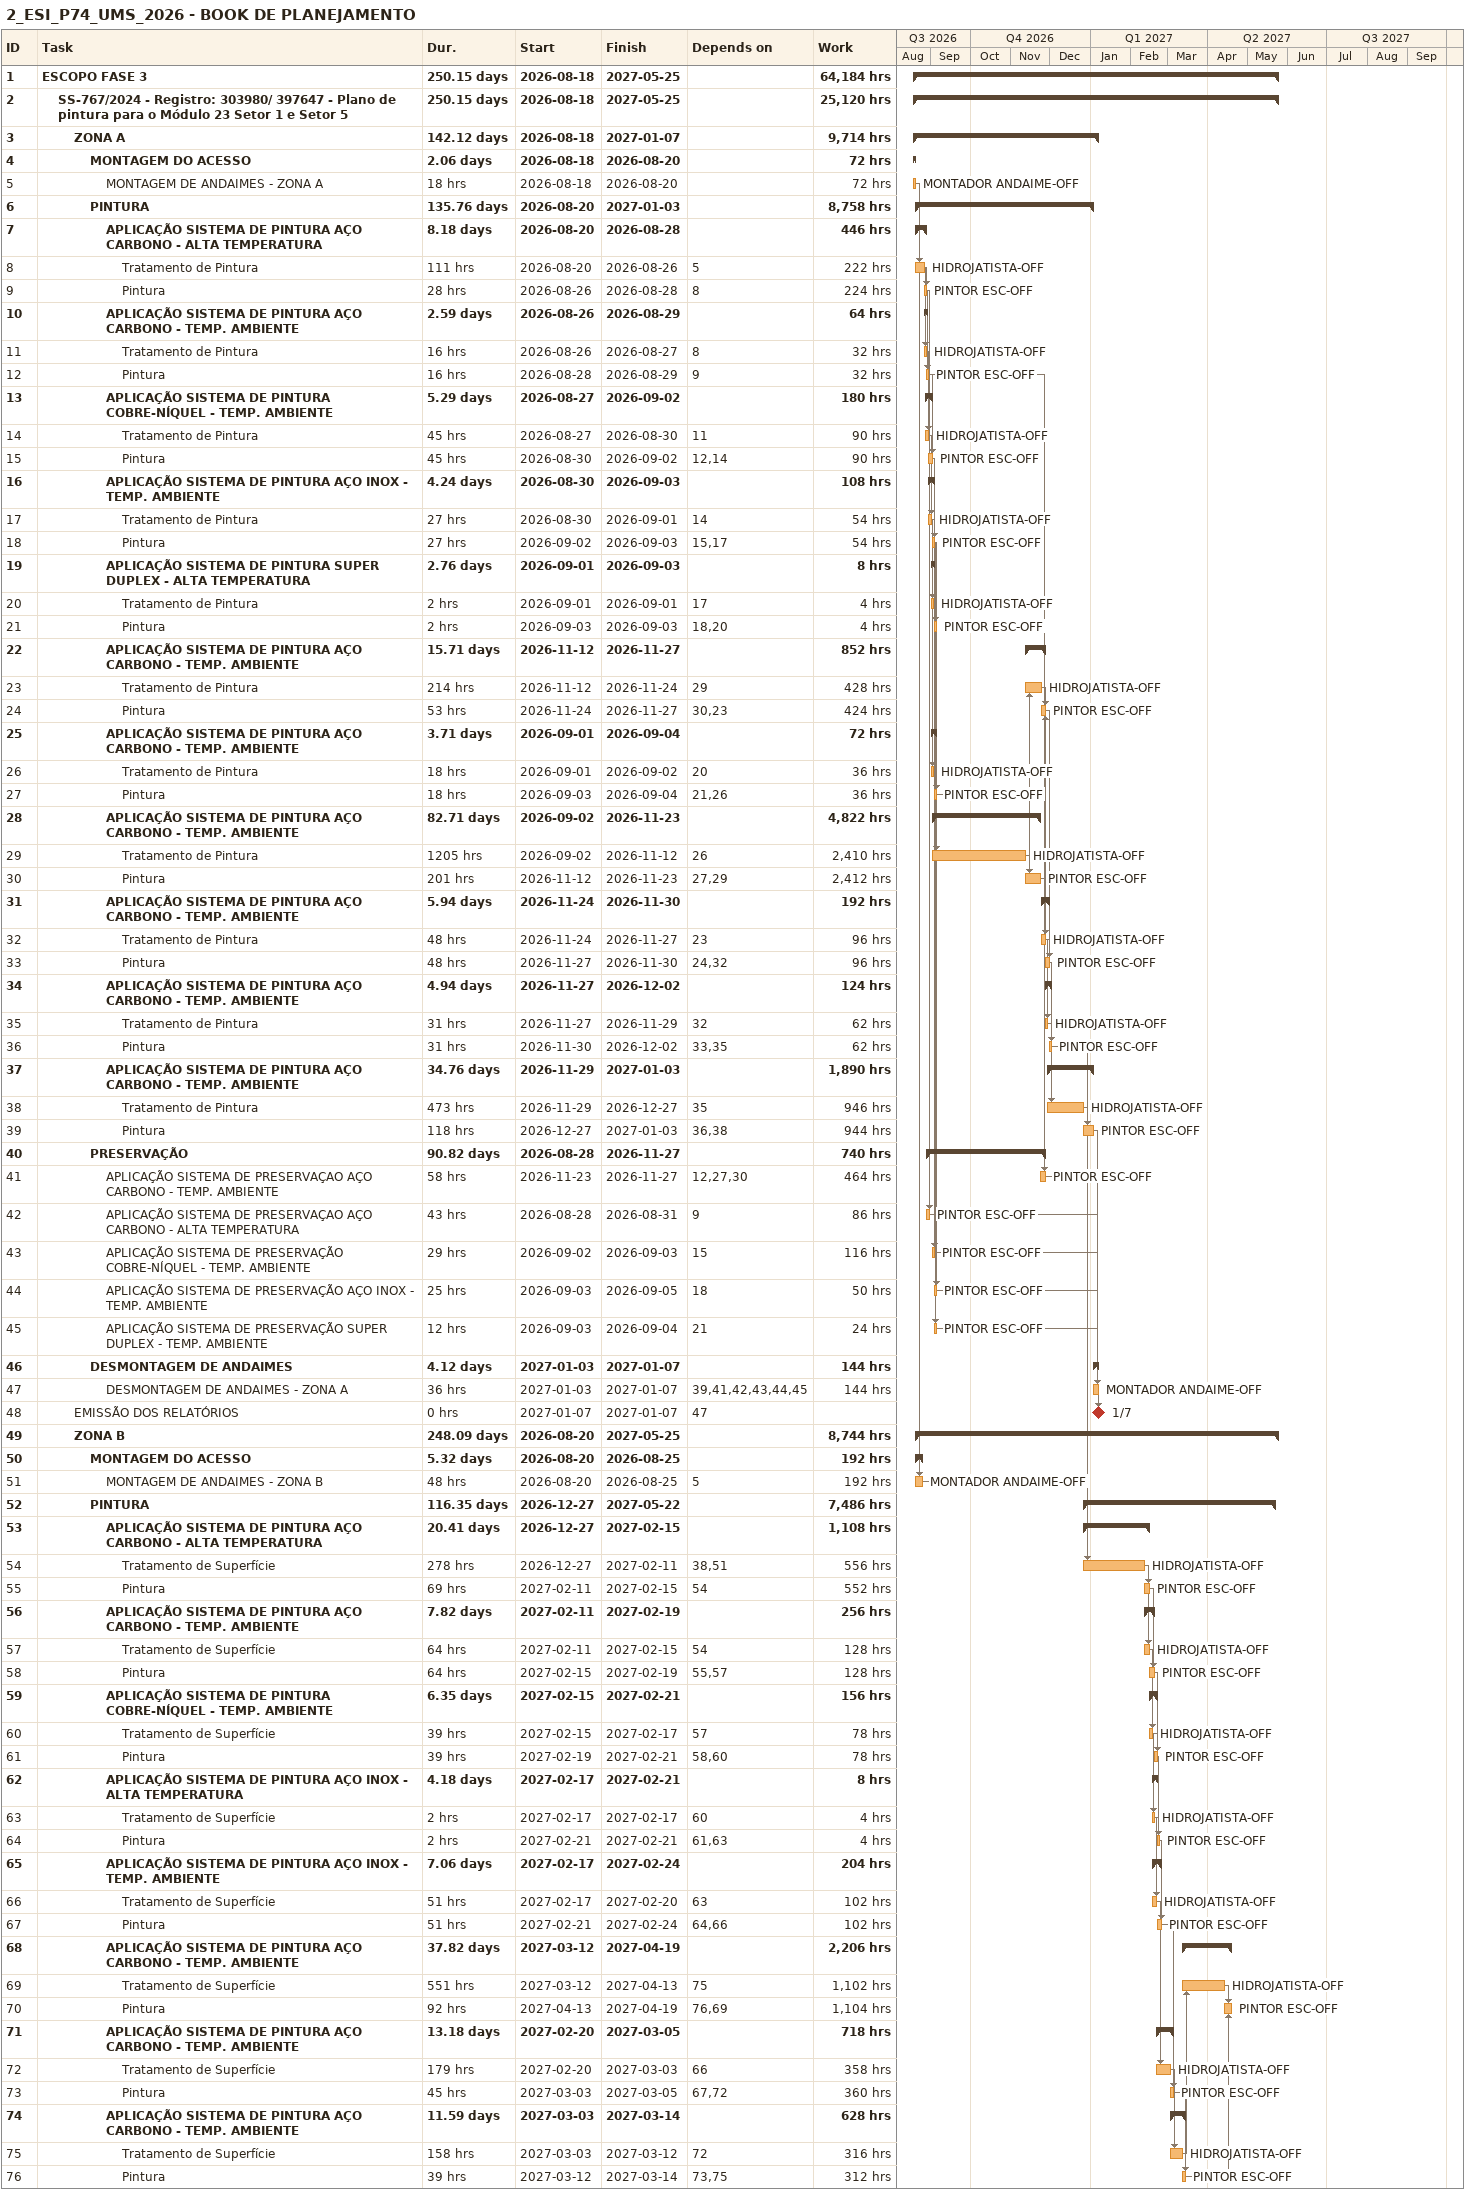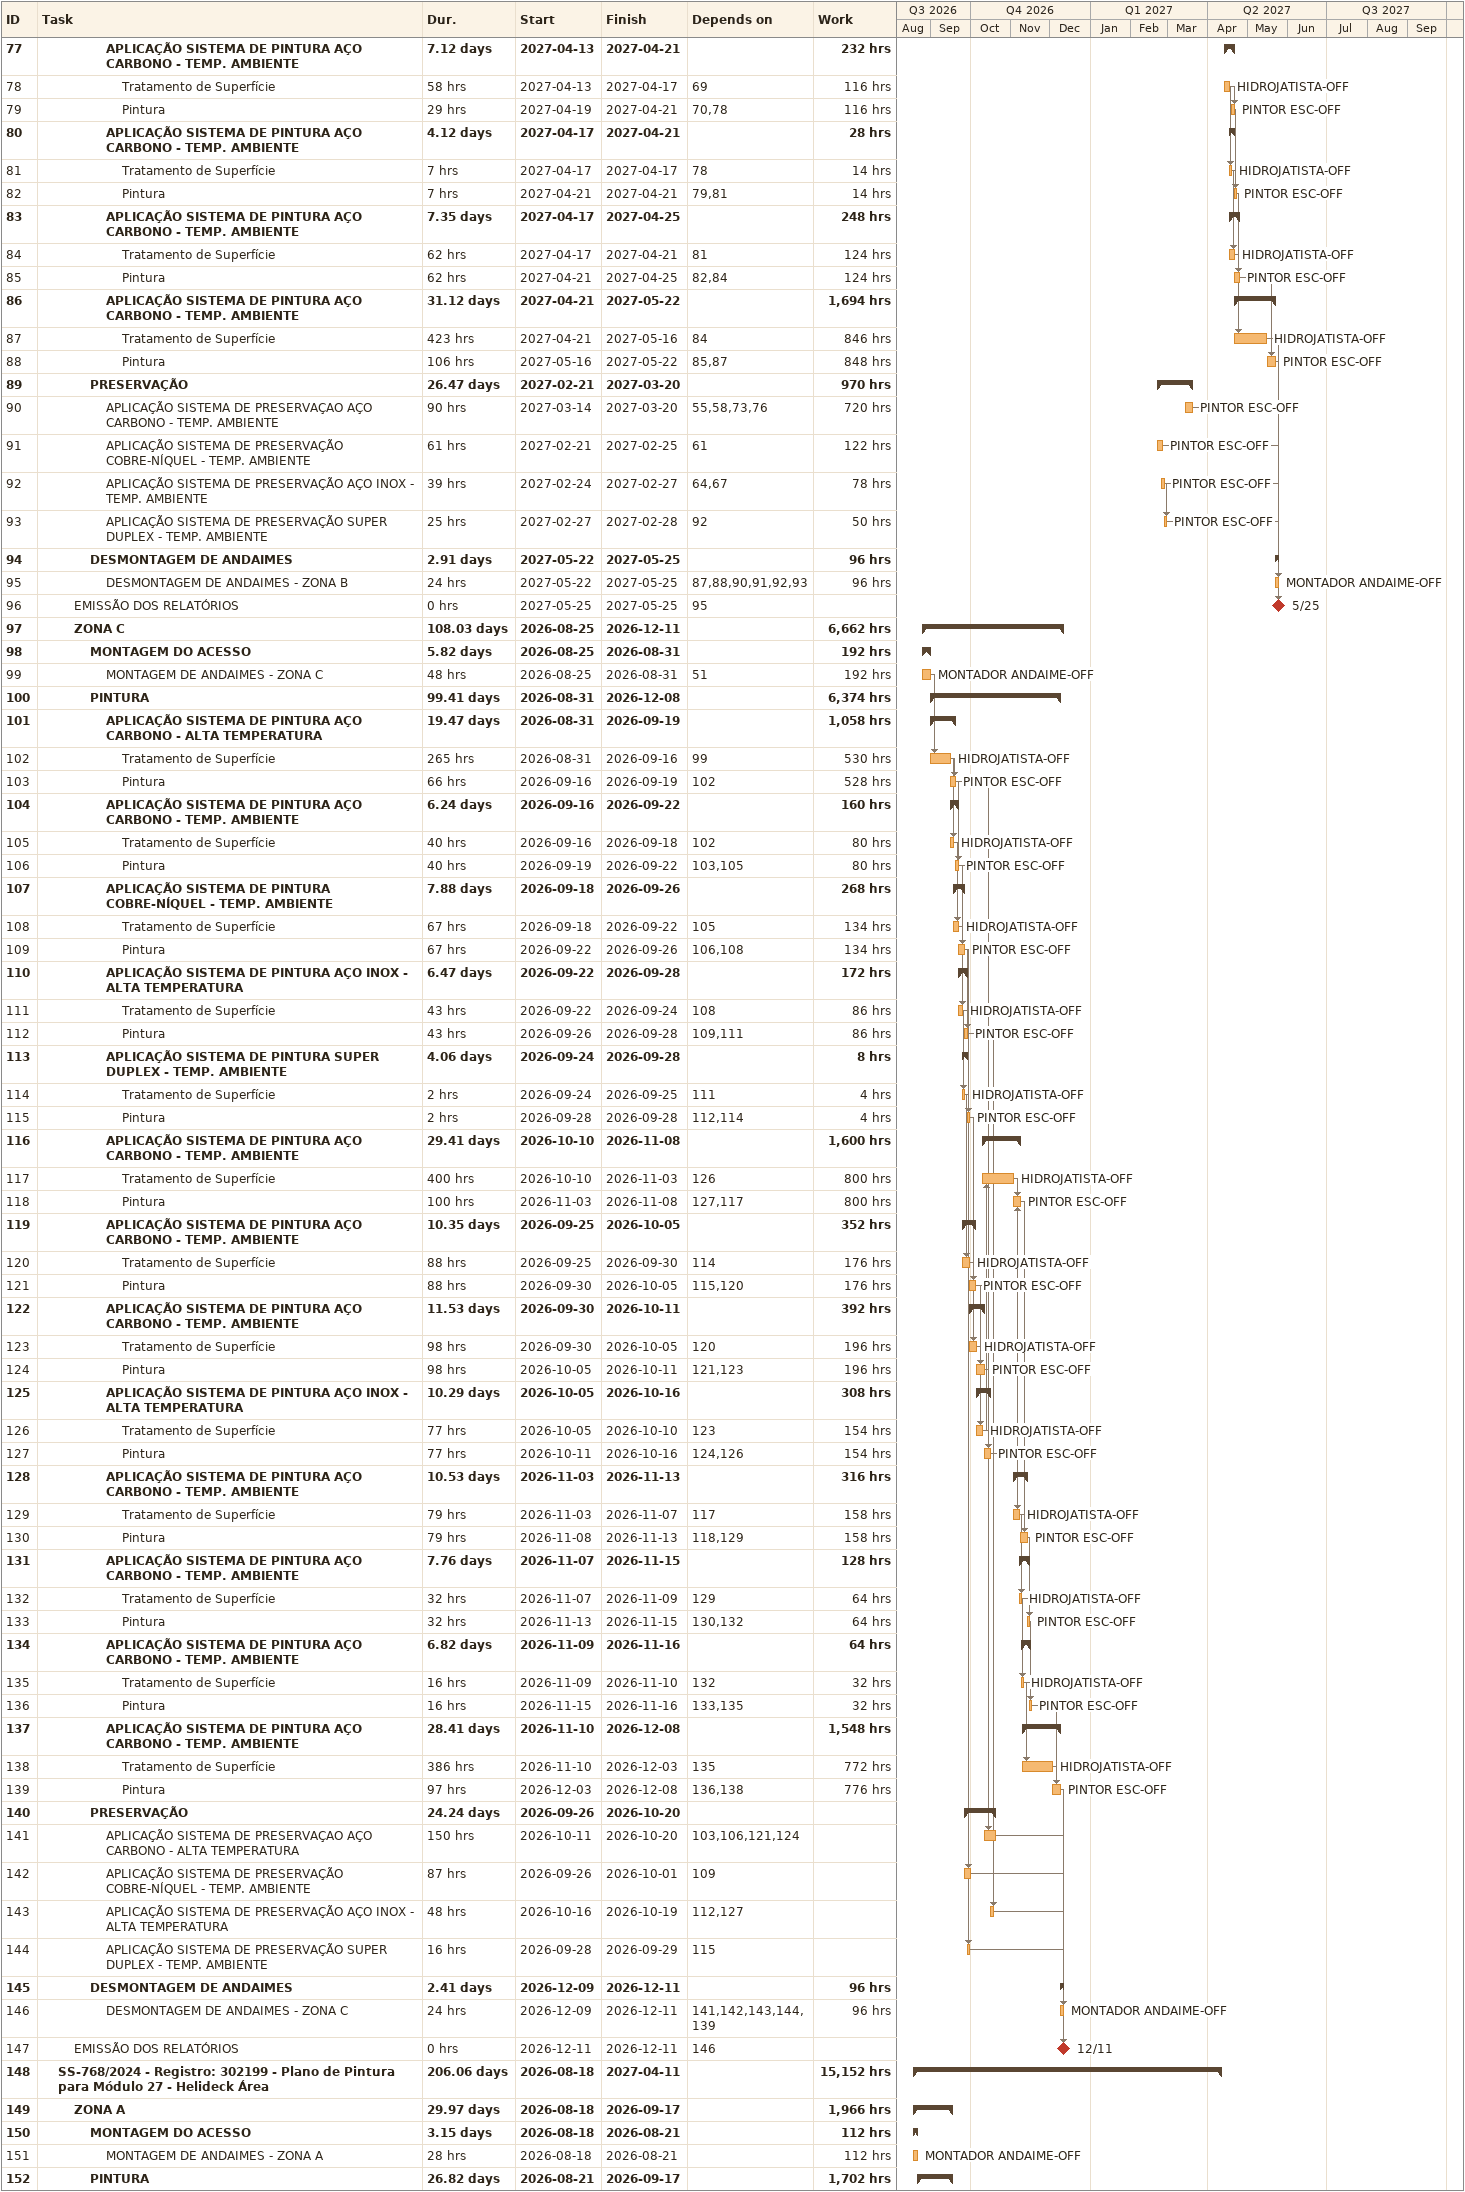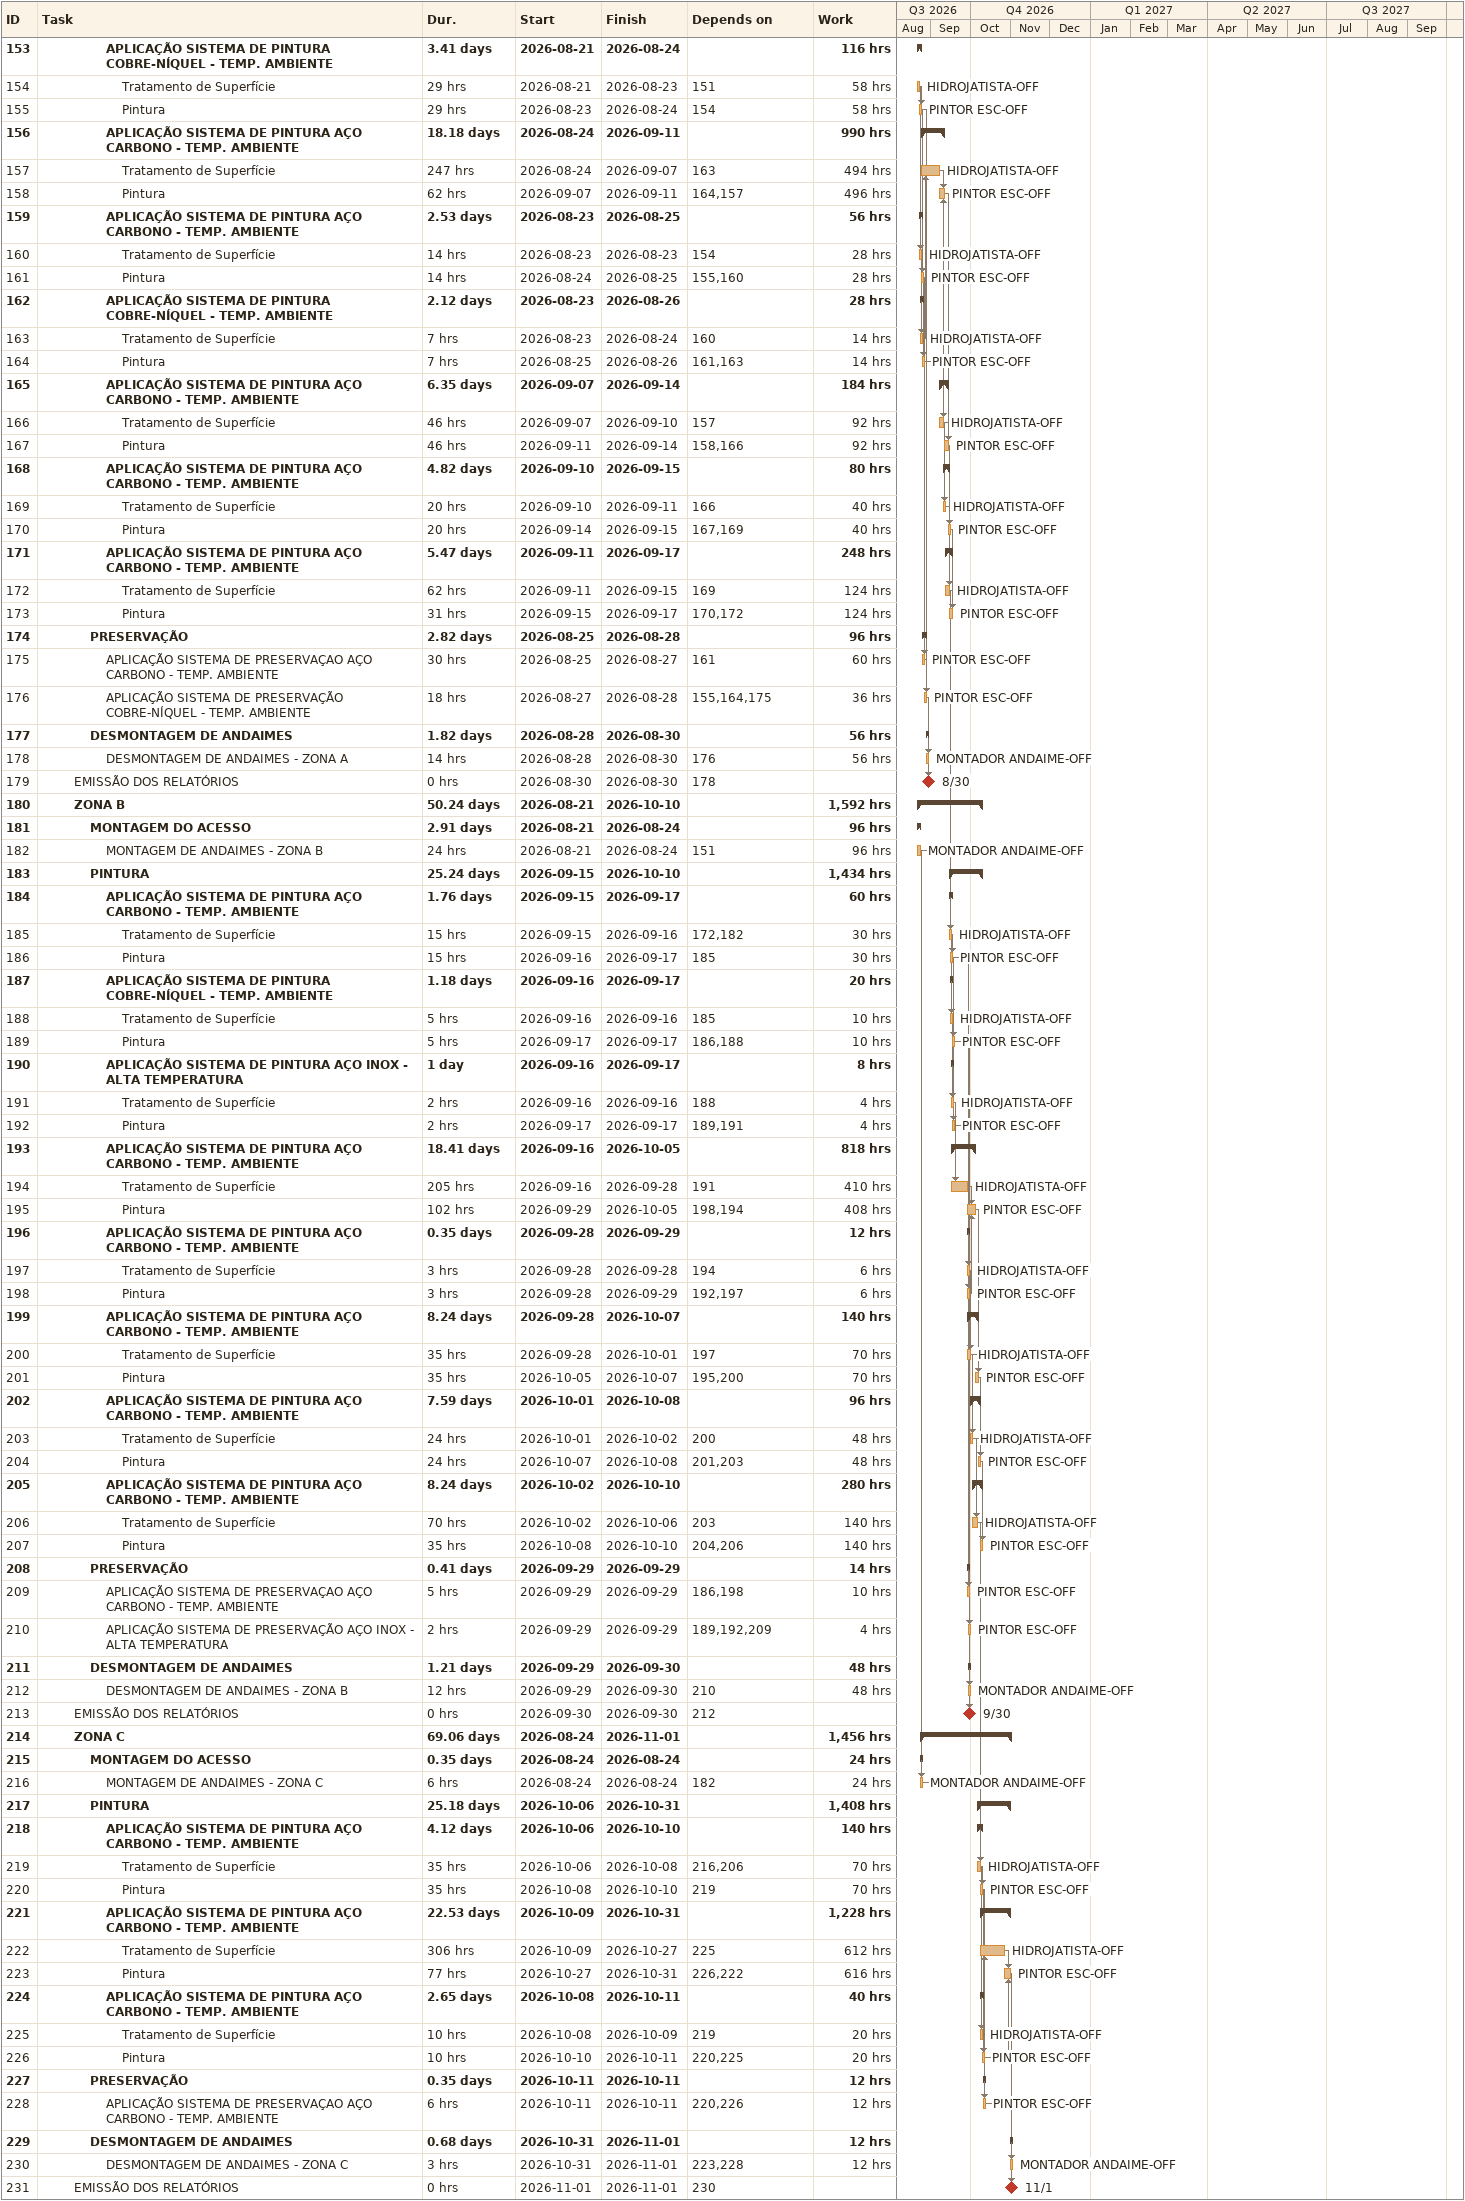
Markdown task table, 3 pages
2_ESI_P74_UMS_2026 - BOOK DE PLANEJAMENTO

| ID | Level | Task | Duration | Start | Finish | Predecessors | Resources | Work (h) |
|---|---|---|---|---|---|---|---|---|
| 1 | 1 | **ESCOPO FASE 3** | 250.15d | 2026-08-18 | 2027-05-25 |  |  | 64184 |
| 2 | 2 | **SS-767/2024 - Registro: 303980/ 397647 - Plano de pintura para o Módulo 23 Setor 1 e Setor 5** | 250.15d | 2026-08-18 | 2027-05-25 |  |  | 25120 |
| 3 | 3 | **ZONA A** | 142.12d | 2026-08-18 | 2027-01-07 |  |  | 9714 |
| 4 | 4 | **MONTAGEM DO ACESSO** | 2.06d | 2026-08-18 | 2026-08-20 |  |  | 72 |
| 5 | 5 | MONTAGEM DE ANDAIMES - ZONA A | 18h | 2026-08-18 | 2026-08-20 |  | MONTADOR ANDAIME-OFF | 72 |
| 6 | 4 | **PINTURA** | 135.76d | 2026-08-20 | 2027-01-03 |  |  | 8758 |
| 7 | 5 | **APLICAÇÃO SISTEMA DE PINTURA AÇO CARBONO - ALTA TEMPERATURA** | 8.18d | 2026-08-20 | 2026-08-28 |  |  | 446 |
| 8 | 6 | Tratamento de Pintura | 111h | 2026-08-20 | 2026-08-26 | 5 | HIDROJATISTA-OFF | 222 |
| 9 | 6 | Pintura | 28h | 2026-08-26 | 2026-08-28 | 8 | PINTOR ESC-OFF | 224 |
| 10 | 5 | **APLICAÇÃO SISTEMA DE PINTURA AÇO CARBONO - TEMP. AMBIENTE** | 2.59d | 2026-08-26 | 2026-08-29 |  |  | 64 |
| 11 | 6 | Tratamento de Pintura | 16h | 2026-08-26 | 2026-08-27 | 8 | HIDROJATISTA-OFF | 32 |
| 12 | 6 | Pintura | 16h | 2026-08-28 | 2026-08-29 | 9 | PINTOR ESC-OFF | 32 |
| 13 | 5 | **APLICAÇÃO SISTEMA DE PINTURA COBRE-NÍQUEL - TEMP. AMBIENTE** | 5.29d | 2026-08-27 | 2026-09-02 |  |  | 180 |
| 14 | 6 | Tratamento de Pintura | 45h | 2026-08-27 | 2026-08-30 | 11 | HIDROJATISTA-OFF | 90 |
| 15 | 6 | Pintura | 45h | 2026-08-30 | 2026-09-02 | 12, 14 | PINTOR ESC-OFF | 90 |
| 16 | 5 | **APLICAÇÃO SISTEMA DE PINTURA AÇO INOX - TEMP. AMBIENTE** | 4.24d | 2026-08-30 | 2026-09-03 |  |  | 108 |
| 17 | 6 | Tratamento de Pintura | 27h | 2026-08-30 | 2026-09-01 | 14 | HIDROJATISTA-OFF | 54 |
| 18 | 6 | Pintura | 27h | 2026-09-02 | 2026-09-03 | 15, 17 | PINTOR ESC-OFF | 54 |
| 19 | 5 | **APLICAÇÃO SISTEMA DE PINTURA SUPER DUPLEX - ALTA TEMPERATURA** | 2.76d | 2026-09-01 | 2026-09-03 |  |  | 8 |
| 20 | 6 | Tratamento de Pintura | 2h | 2026-09-01 | 2026-09-01 | 17 | HIDROJATISTA-OFF | 4 |
| 21 | 6 | Pintura | 2h | 2026-09-03 | 2026-09-03 | 18, 20 | PINTOR ESC-OFF | 4 |
| 22 | 5 | **APLICAÇÃO SISTEMA DE PINTURA AÇO CARBONO - TEMP. AMBIENTE** | 15.71d | 2026-11-12 | 2026-11-27 |  |  | 852 |
| 23 | 6 | Tratamento de Pintura | 214h | 2026-11-12 | 2026-11-24 | 29 | HIDROJATISTA-OFF | 428 |
| 24 | 6 | Pintura | 53h | 2026-11-24 | 2026-11-27 | 30, 23 | PINTOR ESC-OFF | 424 |
| 25 | 5 | **APLICAÇÃO SISTEMA DE PINTURA AÇO CARBONO - TEMP. AMBIENTE** | 3.71d | 2026-09-01 | 2026-09-04 |  |  | 72 |
| 26 | 6 | Tratamento de Pintura | 18h | 2026-09-01 | 2026-09-02 | 20 | HIDROJATISTA-OFF | 36 |
| 27 | 6 | Pintura | 18h | 2026-09-03 | 2026-09-04 | 21, 26 | PINTOR ESC-OFF | 36 |
| 28 | 5 | **APLICAÇÃO SISTEMA DE PINTURA AÇO CARBONO - TEMP. AMBIENTE** | 82.71d | 2026-09-02 | 2026-11-23 |  |  | 4822 |
| 29 | 6 | Tratamento de Pintura | 1205h | 2026-09-02 | 2026-11-12 | 26 | HIDROJATISTA-OFF | 2410 |
| 30 | 6 | Pintura | 201h | 2026-11-12 | 2026-11-23 | 27, 29 | PINTOR ESC-OFF | 2412 |
| 31 | 5 | **APLICAÇÃO SISTEMA DE PINTURA AÇO CARBONO - TEMP. AMBIENTE** | 5.94d | 2026-11-24 | 2026-11-30 |  |  | 192 |
| 32 | 6 | Tratamento de Pintura | 48h | 2026-11-24 | 2026-11-27 | 23 | HIDROJATISTA-OFF | 96 |
| 33 | 6 | Pintura | 48h | 2026-11-27 | 2026-11-30 | 24, 32 | PINTOR ESC-OFF | 96 |
| 34 | 5 | **APLICAÇÃO SISTEMA DE PINTURA AÇO CARBONO - TEMP. AMBIENTE** | 4.94d | 2026-11-27 | 2026-12-02 |  |  | 124 |
| 35 | 6 | Tratamento de Pintura | 31h | 2026-11-27 | 2026-11-29 | 32 | HIDROJATISTA-OFF | 62 |
| 36 | 6 | Pintura | 31h | 2026-11-30 | 2026-12-02 | 33, 35 | PINTOR ESC-OFF | 62 |
| 37 | 5 | **APLICAÇÃO SISTEMA DE PINTURA AÇO CARBONO - TEMP. AMBIENTE** | 34.76d | 2026-11-29 | 2027-01-03 |  |  | 1890 |
| 38 | 6 | Tratamento de Pintura | 473h | 2026-11-29 | 2026-12-27 | 35 | HIDROJATISTA-OFF | 946 |
| 39 | 6 | Pintura | 118h | 2026-12-27 | 2027-01-03 | 36, 38 | PINTOR ESC-OFF | 944 |
| 40 | 4 | **PRESERVAÇÃO** | 90.82d | 2026-08-28 | 2026-11-27 |  |  | 740 |
| 41 | 5 | APLICAÇÃO SISTEMA DE PRESERVAÇAO AÇO CARBONO - TEMP. AMBIENTE | 58h | 2026-11-23 | 2026-11-27 | 12, 27, 30 | PINTOR ESC-OFF | 464 |
| 42 | 5 | APLICAÇÃO SISTEMA DE PRESERVAÇAO AÇO CARBONO - ALTA TEMPERATURA | 43h | 2026-08-28 | 2026-08-31 | 9 | PINTOR ESC-OFF | 86 |
| 43 | 5 | APLICAÇÃO SISTEMA DE PRESERVAÇÃO COBRE-NÍQUEL - TEMP. AMBIENTE | 29h | 2026-09-02 | 2026-09-03 | 15 | PINTOR ESC-OFF | 116 |
| 44 | 5 | APLICAÇÃO SISTEMA DE PRESERVAÇÃO AÇO INOX - TEMP. AMBIENTE | 25h | 2026-09-03 | 2026-09-05 | 18 | PINTOR ESC-OFF | 50 |
| 45 | 5 | APLICAÇÃO SISTEMA DE PRESERVAÇÃO SUPER DUPLEX - TEMP. AMBIENTE | 12h | 2026-09-03 | 2026-09-04 | 21 | PINTOR ESC-OFF | 24 |
| 46 | 4 | **DESMONTAGEM DE ANDAIMES** | 4.12d | 2027-01-03 | 2027-01-07 |  |  | 144 |
| 47 | 5 | DESMONTAGEM DE ANDAIMES - ZONA A | 36h | 2027-01-03 | 2027-01-07 | 39, 41, 42, 43, 44, 45 | MONTADOR ANDAIME-OFF | 144 |
| 48 | 3 | EMISSÃO DOS RELATÓRIOS | 0h | 2027-01-07 | 2027-01-07 | 47 |  |  |
| 49 | 3 | **ZONA B** | 248.09d | 2026-08-20 | 2027-05-25 |  |  | 8744 |
| 50 | 4 | **MONTAGEM DO ACESSO** | 5.32d | 2026-08-20 | 2026-08-25 |  |  | 192 |
| 51 | 5 | MONTAGEM DE ANDAIMES - ZONA B | 48h | 2026-08-20 | 2026-08-25 | 5 | MONTADOR ANDAIME-OFF | 192 |
| 52 | 4 | **PINTURA** | 116.35d | 2026-12-27 | 2027-05-22 |  |  | 7486 |
| 53 | 5 | **APLICAÇÃO SISTEMA DE PINTURA AÇO CARBONO - ALTA TEMPERATURA** | 20.41d | 2026-12-27 | 2027-02-15 |  |  | 1108 |
| 54 | 6 | Tratamento de Superfície | 278h | 2026-12-27 | 2027-02-11 | 38, 51 | HIDROJATISTA-OFF | 556 |
| 55 | 6 | Pintura | 69h | 2027-02-11 | 2027-02-15 | 54 | PINTOR ESC-OFF | 552 |
| 56 | 5 | **APLICAÇÃO SISTEMA DE PINTURA AÇO CARBONO - TEMP. AMBIENTE** | 7.82d | 2027-02-11 | 2027-02-19 |  |  | 256 |
| 57 | 6 | Tratamento de Superfície | 64h | 2027-02-11 | 2027-02-15 | 54 | HIDROJATISTA-OFF | 128 |
| 58 | 6 | Pintura | 64h | 2027-02-15 | 2027-02-19 | 55, 57 | PINTOR ESC-OFF | 128 |
| 59 | 5 | **APLICAÇÃO SISTEMA DE PINTURA COBRE-NÍQUEL - TEMP. AMBIENTE** | 6.35d | 2027-02-15 | 2027-02-21 |  |  | 156 |
| 60 | 6 | Tratamento de Superfície | 39h | 2027-02-15 | 2027-02-17 | 57 | HIDROJATISTA-OFF | 78 |
| 61 | 6 | Pintura | 39h | 2027-02-19 | 2027-02-21 | 58, 60 | PINTOR ESC-OFF | 78 |
| 62 | 5 | **APLICAÇÃO SISTEMA DE PINTURA AÇO INOX - ALTA TEMPERATURA** | 4.18d | 2027-02-17 | 2027-02-21 |  |  | 8 |
| 63 | 6 | Tratamento de Superfície | 2h | 2027-02-17 | 2027-02-17 | 60 | HIDROJATISTA-OFF | 4 |
| 64 | 6 | Pintura | 2h | 2027-02-21 | 2027-02-21 | 61, 63 | PINTOR ESC-OFF | 4 |
| 65 | 5 | **APLICAÇÃO SISTEMA DE PINTURA AÇO INOX - TEMP. AMBIENTE** | 7.06d | 2027-02-17 | 2027-02-24 |  |  | 204 |
| 66 | 6 | Tratamento de Superfície | 51h | 2027-02-17 | 2027-02-20 | 63 | HIDROJATISTA-OFF | 102 |
| 67 | 6 | Pintura | 51h | 2027-02-21 | 2027-02-24 | 64, 66 | PINTOR ESC-OFF | 102 |
| 68 | 5 | **APLICAÇÃO SISTEMA DE PINTURA AÇO CARBONO - TEMP. AMBIENTE** | 37.82d | 2027-03-12 | 2027-04-19 |  |  | 2206 |
| 69 | 6 | Tratamento de Superfície | 551h | 2027-03-12 | 2027-04-13 | 75 | HIDROJATISTA-OFF | 1102 |
| 70 | 6 | Pintura | 92h | 2027-04-13 | 2027-04-19 | 76, 69 | PINTOR ESC-OFF | 1104 |
| 71 | 5 | **APLICAÇÃO SISTEMA DE PINTURA AÇO CARBONO - TEMP. AMBIENTE** | 13.18d | 2027-02-20 | 2027-03-05 |  |  | 718 |
| 72 | 6 | Tratamento de Superfície | 179h | 2027-02-20 | 2027-03-03 | 66 | HIDROJATISTA-OFF | 358 |
| 73 | 6 | Pintura | 45h | 2027-03-03 | 2027-03-05 | 67, 72 | PINTOR ESC-OFF | 360 |
| 74 | 5 | **APLICAÇÃO SISTEMA DE PINTURA AÇO CARBONO - TEMP. AMBIENTE** | 11.59d | 2027-03-03 | 2027-03-14 |  |  | 628 |
| 75 | 6 | Tratamento de Superfície | 158h | 2027-03-03 | 2027-03-12 | 72 | HIDROJATISTA-OFF | 316 |
| 76 | 6 | Pintura | 39h | 2027-03-12 | 2027-03-14 | 73, 75 | PINTOR ESC-OFF | 312 |
| 77 | 5 | **APLICAÇÃO SISTEMA DE PINTURA AÇO CARBONO - TEMP. AMBIENTE** | 7.12d | 2027-04-13 | 2027-04-21 |  |  | 232 |
| 78 | 6 | Tratamento de Superfície | 58h | 2027-04-13 | 2027-04-17 | 69 | HIDROJATISTA-OFF | 116 |
| 79 | 6 | Pintura | 29h | 2027-04-19 | 2027-04-21 | 70, 78 | PINTOR ESC-OFF | 116 |
| 80 | 5 | **APLICAÇÃO SISTEMA DE PINTURA AÇO CARBONO - TEMP. AMBIENTE** | 4.12d | 2027-04-17 | 2027-04-21 |  |  | 28 |
| 81 | 6 | Tratamento de Superfície | 7h | 2027-04-17 | 2027-04-17 | 78 | HIDROJATISTA-OFF | 14 |
| 82 | 6 | Pintura | 7h | 2027-04-21 | 2027-04-21 | 79, 81 | PINTOR ESC-OFF | 14 |
| 83 | 5 | **APLICAÇÃO SISTEMA DE PINTURA AÇO CARBONO - TEMP. AMBIENTE** | 7.35d | 2027-04-17 | 2027-04-25 |  |  | 248 |
| 84 | 6 | Tratamento de Superfície | 62h | 2027-04-17 | 2027-04-21 | 81 | HIDROJATISTA-OFF | 124 |
| 85 | 6 | Pintura | 62h | 2027-04-21 | 2027-04-25 | 82, 84 | PINTOR ESC-OFF | 124 |
| 86 | 5 | **APLICAÇÃO SISTEMA DE PINTURA AÇO CARBONO - TEMP. AMBIENTE** | 31.12d | 2027-04-21 | 2027-05-22 |  |  | 1694 |
| 87 | 6 | Tratamento de Superfície | 423h | 2027-04-21 | 2027-05-16 | 84 | HIDROJATISTA-OFF | 846 |
| 88 | 6 | Pintura | 106h | 2027-05-16 | 2027-05-22 | 85, 87 | PINTOR ESC-OFF | 848 |
| 89 | 4 | **PRESERVAÇÃO** | 26.47d | 2027-02-21 | 2027-03-20 |  |  | 970 |
| 90 | 5 | APLICAÇÃO SISTEMA DE PRESERVAÇAO AÇO CARBONO - TEMP. AMBIENTE | 90h | 2027-03-14 | 2027-03-20 | 55, 58, 73, 76 | PINTOR ESC-OFF | 720 |
| 91 | 5 | APLICAÇÃO SISTEMA DE PRESERVAÇÃO COBRE-NÍQUEL - TEMP. AMBIENTE | 61h | 2027-02-21 | 2027-02-25 | 61 | PINTOR ESC-OFF | 122 |
| 92 | 5 | APLICAÇÃO SISTEMA DE PRESERVAÇÃO AÇO INOX - TEMP. AMBIENTE | 39h | 2027-02-24 | 2027-02-27 | 64, 67 | PINTOR ESC-OFF | 78 |
| 93 | 5 | APLICAÇÃO SISTEMA DE PRESERVAÇÃO SUPER DUPLEX - TEMP. AMBIENTE | 25h | 2027-02-27 | 2027-02-28 | 92 | PINTOR ESC-OFF | 50 |
| 94 | 4 | **DESMONTAGEM DE ANDAIMES** | 2.91d | 2027-05-22 | 2027-05-25 |  |  | 96 |
| 95 | 5 | DESMONTAGEM DE ANDAIMES - ZONA B | 24h | 2027-05-22 | 2027-05-25 | 87, 88, 90, 91, 92, 93 | MONTADOR ANDAIME-OFF | 96 |
| 96 | 3 | EMISSÃO DOS RELATÓRIOS | 0h | 2027-05-25 | 2027-05-25 | 95 |  |  |
| 97 | 3 | **ZONA C** | 108.03d | 2026-08-25 | 2026-12-11 |  |  | 6662 |
| 98 | 4 | **MONTAGEM DO ACESSO** | 5.82d | 2026-08-25 | 2026-08-31 |  |  | 192 |
| 99 | 5 | MONTAGEM DE ANDAIMES - ZONA C | 48h | 2026-08-25 | 2026-08-31 | 51 | MONTADOR ANDAIME-OFF | 192 |
| 100 | 4 | **PINTURA** | 99.41d | 2026-08-31 | 2026-12-08 |  |  | 6374 |
| 101 | 5 | **APLICAÇÃO SISTEMA DE PINTURA AÇO CARBONO - ALTA TEMPERATURA** | 19.47d | 2026-08-31 | 2026-09-19 |  |  | 1058 |
| 102 | 6 | Tratamento de Superfície | 265h | 2026-08-31 | 2026-09-16 | 99 | HIDROJATISTA-OFF | 530 |
| 103 | 6 | Pintura | 66h | 2026-09-16 | 2026-09-19 | 102 | PINTOR ESC-OFF | 528 |
| 104 | 5 | **APLICAÇÃO SISTEMA DE PINTURA AÇO CARBONO - TEMP. AMBIENTE** | 6.24d | 2026-09-16 | 2026-09-22 |  |  | 160 |
| 105 | 6 | Tratamento de Superfície | 40h | 2026-09-16 | 2026-09-18 | 102 | HIDROJATISTA-OFF | 80 |
| 106 | 6 | Pintura | 40h | 2026-09-19 | 2026-09-22 | 103, 105 | PINTOR ESC-OFF | 80 |
| 107 | 5 | **APLICAÇÃO SISTEMA DE PINTURA COBRE-NÍQUEL - TEMP. AMBIENTE** | 7.88d | 2026-09-18 | 2026-09-26 |  |  | 268 |
| 108 | 6 | Tratamento de Superfície | 67h | 2026-09-18 | 2026-09-22 | 105 | HIDROJATISTA-OFF | 134 |
| 109 | 6 | Pintura | 67h | 2026-09-22 | 2026-09-26 | 106, 108 | PINTOR ESC-OFF | 134 |
| 110 | 5 | **APLICAÇÃO SISTEMA DE PINTURA AÇO INOX - ALTA TEMPERATURA** | 6.47d | 2026-09-22 | 2026-09-28 |  |  | 172 |
| 111 | 6 | Tratamento de Superfície | 43h | 2026-09-22 | 2026-09-24 | 108 | HIDROJATISTA-OFF | 86 |
| 112 | 6 | Pintura | 43h | 2026-09-26 | 2026-09-28 | 109, 111 | PINTOR ESC-OFF | 86 |
| 113 | 5 | **APLICAÇÃO SISTEMA DE PINTURA SUPER DUPLEX - TEMP. AMBIENTE** | 4.06d | 2026-09-24 | 2026-09-28 |  |  | 8 |
| 114 | 6 | Tratamento de Superfície | 2h | 2026-09-24 | 2026-09-25 | 111 | HIDROJATISTA-OFF | 4 |
| 115 | 6 | Pintura | 2h | 2026-09-28 | 2026-09-28 | 112, 114 | PINTOR ESC-OFF | 4 |
| 116 | 5 | **APLICAÇÃO SISTEMA DE PINTURA AÇO CARBONO - TEMP. AMBIENTE** | 29.41d | 2026-10-10 | 2026-11-08 |  |  | 1600 |
| 117 | 6 | Tratamento de Superfície | 400h | 2026-10-10 | 2026-11-03 | 126 | HIDROJATISTA-OFF | 800 |
| 118 | 6 | Pintura | 100h | 2026-11-03 | 2026-11-08 | 127, 117 | PINTOR ESC-OFF | 800 |
| 119 | 5 | **APLICAÇÃO SISTEMA DE PINTURA AÇO CARBONO - TEMP. AMBIENTE** | 10.35d | 2026-09-25 | 2026-10-05 |  |  | 352 |
| 120 | 6 | Tratamento de Superfície | 88h | 2026-09-25 | 2026-09-30 | 114 | HIDROJATISTA-OFF | 176 |
| 121 | 6 | Pintura | 88h | 2026-09-30 | 2026-10-05 | 115, 120 | PINTOR ESC-OFF | 176 |
| 122 | 5 | **APLICAÇÃO SISTEMA DE PINTURA AÇO CARBONO - TEMP. AMBIENTE** | 11.53d | 2026-09-30 | 2026-10-11 |  |  | 392 |
| 123 | 6 | Tratamento de Superfície | 98h | 2026-09-30 | 2026-10-05 | 120 | HIDROJATISTA-OFF | 196 |
| 124 | 6 | Pintura | 98h | 2026-10-05 | 2026-10-11 | 121, 123 | PINTOR ESC-OFF | 196 |
| 125 | 5 | **APLICAÇÃO SISTEMA DE PINTURA AÇO INOX - ALTA TEMPERATURA** | 10.29d | 2026-10-05 | 2026-10-16 |  |  | 308 |
| 126 | 6 | Tratamento de Superfície | 77h | 2026-10-05 | 2026-10-10 | 123 | HIDROJATISTA-OFF | 154 |
| 127 | 6 | Pintura | 77h | 2026-10-11 | 2026-10-16 | 124, 126 | PINTOR ESC-OFF | 154 |
| 128 | 5 | **APLICAÇÃO SISTEMA DE PINTURA AÇO CARBONO - TEMP. AMBIENTE** | 10.53d | 2026-11-03 | 2026-11-13 |  |  | 316 |
| 129 | 6 | Tratamento de Superfície | 79h | 2026-11-03 | 2026-11-07 | 117 | HIDROJATISTA-OFF | 158 |
| 130 | 6 | Pintura | 79h | 2026-11-08 | 2026-11-13 | 118, 129 | PINTOR ESC-OFF | 158 |
| 131 | 5 | **APLICAÇÃO SISTEMA DE PINTURA AÇO CARBONO - TEMP. AMBIENTE** | 7.76d | 2026-11-07 | 2026-11-15 |  |  | 128 |
| 132 | 6 | Tratamento de Superfície | 32h | 2026-11-07 | 2026-11-09 | 129 | HIDROJATISTA-OFF | 64 |
| 133 | 6 | Pintura | 32h | 2026-11-13 | 2026-11-15 | 130, 132 | PINTOR ESC-OFF | 64 |
| 134 | 5 | **APLICAÇÃO SISTEMA DE PINTURA AÇO CARBONO - TEMP. AMBIENTE** | 6.82d | 2026-11-09 | 2026-11-16 |  |  | 64 |
| 135 | 6 | Tratamento de Superfície | 16h | 2026-11-09 | 2026-11-10 | 132 | HIDROJATISTA-OFF | 32 |
| 136 | 6 | Pintura | 16h | 2026-11-15 | 2026-11-16 | 133, 135 | PINTOR ESC-OFF | 32 |
| 137 | 5 | **APLICAÇÃO SISTEMA DE PINTURA AÇO CARBONO - TEMP. AMBIENTE** | 28.41d | 2026-11-10 | 2026-12-08 |  |  | 1548 |
| 138 | 6 | Tratamento de Superfície | 386h | 2026-11-10 | 2026-12-03 | 135 | HIDROJATISTA-OFF | 772 |
| 139 | 6 | Pintura | 97h | 2026-12-03 | 2026-12-08 | 136, 138 | PINTOR ESC-OFF | 776 |
| 140 | 4 | **PRESERVAÇÃO** | 24.24d | 2026-09-26 | 2026-10-20 |  |  |  |
| 141 | 5 | APLICAÇÃO SISTEMA DE PRESERVAÇAO AÇO CARBONO - ALTA TEMPERATURA | 150h | 2026-10-11 | 2026-10-20 | 103, 106, 121, 124 |  |  |
| 142 | 5 | APLICAÇÃO SISTEMA DE PRESERVAÇÃO COBRE-NÍQUEL - TEMP. AMBIENTE | 87h | 2026-09-26 | 2026-10-01 | 109 |  |  |
| 143 | 5 | APLICAÇÃO SISTEMA DE PRESERVAÇÃO AÇO INOX - ALTA TEMPERATURA | 48h | 2026-10-16 | 2026-10-19 | 112, 127 |  |  |
| 144 | 5 | APLICAÇÃO SISTEMA DE PRESERVAÇÃO SUPER DUPLEX - TEMP. AMBIENTE | 16h | 2026-09-28 | 2026-09-29 | 115 |  |  |
| 145 | 4 | **DESMONTAGEM DE ANDAIMES** | 2.41d | 2026-12-09 | 2026-12-11 |  |  | 96 |
| 146 | 5 | DESMONTAGEM DE ANDAIMES - ZONA C | 24h | 2026-12-09 | 2026-12-11 | 141, 142, 143, 144, 139 | MONTADOR ANDAIME-OFF | 96 |
| 147 | 3 | EMISSÃO DOS RELATÓRIOS | 0h | 2026-12-11 | 2026-12-11 | 146 |  |  |
| 148 | 2 | **SS-768/2024 - Registro: 302199 - Plano de Pintura para Módulo 27 - Helideck Área** | 206.06d | 2026-08-18 | 2027-04-11 |  |  | 15152 |
| 149 | 3 | **ZONA A** | 29.97d | 2026-08-18 | 2026-09-17 |  |  | 1966 |
| 150 | 4 | **MONTAGEM DO ACESSO** | 3.15d | 2026-08-18 | 2026-08-21 |  |  | 112 |
| 151 | 5 | MONTAGEM DE ANDAIMES - ZONA A | 28h | 2026-08-18 | 2026-08-21 |  | MONTADOR ANDAIME-OFF | 112 |
| 152 | 4 | **PINTURA** | 26.82d | 2026-08-21 | 2026-09-17 |  |  | 1702 |
| 153 | 5 | **APLICAÇÃO SISTEMA DE PINTURA COBRE-NÍQUEL - TEMP. AMBIENTE** | 3.41d | 2026-08-21 | 2026-08-24 |  |  | 116 |
| 154 | 6 | Tratamento de Superfície | 29h | 2026-08-21 | 2026-08-23 | 151 | HIDROJATISTA-OFF | 58 |
| 155 | 6 | Pintura | 29h | 2026-08-23 | 2026-08-24 | 154 | PINTOR ESC-OFF | 58 |
| 156 | 5 | **APLICAÇÃO SISTEMA DE PINTURA AÇO CARBONO - TEMP. AMBIENTE** | 18.18d | 2026-08-24 | 2026-09-11 |  |  | 990 |
| 157 | 6 | Tratamento de Superfície | 247h | 2026-08-24 | 2026-09-07 | 163 | HIDROJATISTA-OFF | 494 |
| 158 | 6 | Pintura | 62h | 2026-09-07 | 2026-09-11 | 164, 157 | PINTOR ESC-OFF | 496 |
| 159 | 5 | **APLICAÇÃO SISTEMA DE PINTURA AÇO CARBONO - TEMP. AMBIENTE** | 2.53d | 2026-08-23 | 2026-08-25 |  |  | 56 |
| 160 | 6 | Tratamento de Superfície | 14h | 2026-08-23 | 2026-08-23 | 154 | HIDROJATISTA-OFF | 28 |
| 161 | 6 | Pintura | 14h | 2026-08-24 | 2026-08-25 | 155, 160 | PINTOR ESC-OFF | 28 |
| 162 | 5 | **APLICAÇÃO SISTEMA DE PINTURA COBRE-NÍQUEL - TEMP. AMBIENTE** | 2.12d | 2026-08-23 | 2026-08-26 |  |  | 28 |
| 163 | 6 | Tratamento de Superfície | 7h | 2026-08-23 | 2026-08-24 | 160 | HIDROJATISTA-OFF | 14 |
| 164 | 6 | Pintura | 7h | 2026-08-25 | 2026-08-26 | 161, 163 | PINTOR ESC-OFF | 14 |
| 165 | 5 | **APLICAÇÃO SISTEMA DE PINTURA AÇO CARBONO - TEMP. AMBIENTE** | 6.35d | 2026-09-07 | 2026-09-14 |  |  | 184 |
| 166 | 6 | Tratamento de Superfície | 46h | 2026-09-07 | 2026-09-10 | 157 | HIDROJATISTA-OFF | 92 |
| 167 | 6 | Pintura | 46h | 2026-09-11 | 2026-09-14 | 158, 166 | PINTOR ESC-OFF | 92 |
| 168 | 5 | **APLICAÇÃO SISTEMA DE PINTURA AÇO CARBONO - TEMP. AMBIENTE** | 4.82d | 2026-09-10 | 2026-09-15 |  |  | 80 |
| 169 | 6 | Tratamento de Superfície | 20h | 2026-09-10 | 2026-09-11 | 166 | HIDROJATISTA-OFF | 40 |
| 170 | 6 | Pintura | 20h | 2026-09-14 | 2026-09-15 | 167, 169 | PINTOR ESC-OFF | 40 |
| 171 | 5 | **APLICAÇÃO SISTEMA DE PINTURA AÇO CARBONO - TEMP. AMBIENTE** | 5.47d | 2026-09-11 | 2026-09-17 |  |  | 248 |
| 172 | 6 | Tratamento de Superfície | 62h | 2026-09-11 | 2026-09-15 | 169 | HIDROJATISTA-OFF | 124 |
| 173 | 6 | Pintura | 31h | 2026-09-15 | 2026-09-17 | 170, 172 | PINTOR ESC-OFF | 124 |
| 174 | 4 | **PRESERVAÇÃO** | 2.82d | 2026-08-25 | 2026-08-28 |  |  | 96 |
| 175 | 5 | APLICAÇÃO SISTEMA DE PRESERVAÇAO AÇO CARBONO - TEMP. AMBIENTE | 30h | 2026-08-25 | 2026-08-27 | 161 | PINTOR ESC-OFF | 60 |
| 176 | 5 | APLICAÇÃO SISTEMA DE PRESERVAÇÃO COBRE-NÍQUEL - TEMP. AMBIENTE | 18h | 2026-08-27 | 2026-08-28 | 155, 164, 175 | PINTOR ESC-OFF | 36 |
| 177 | 4 | **DESMONTAGEM DE ANDAIMES** | 1.82d | 2026-08-28 | 2026-08-30 |  |  | 56 |
| 178 | 5 | DESMONTAGEM DE ANDAIMES - ZONA A | 14h | 2026-08-28 | 2026-08-30 | 176 | MONTADOR ANDAIME-OFF | 56 |
| 179 | 3 | EMISSÃO DOS RELATÓRIOS | 0h | 2026-08-30 | 2026-08-30 | 178 |  |  |
| 180 | 3 | **ZONA B** | 50.24d | 2026-08-21 | 2026-10-10 |  |  | 1592 |
| 181 | 4 | **MONTAGEM DO ACESSO** | 2.91d | 2026-08-21 | 2026-08-24 |  |  | 96 |
| 182 | 5 | MONTAGEM DE ANDAIMES - ZONA B | 24h | 2026-08-21 | 2026-08-24 | 151 | MONTADOR ANDAIME-OFF | 96 |
| 183 | 4 | **PINTURA** | 25.24d | 2026-09-15 | 2026-10-10 |  |  | 1434 |
| 184 | 5 | **APLICAÇÃO SISTEMA DE PINTURA AÇO CARBONO - TEMP. AMBIENTE** | 1.76d | 2026-09-15 | 2026-09-17 |  |  | 60 |
| 185 | 6 | Tratamento de Superfície | 15h | 2026-09-15 | 2026-09-16 | 172, 182 | HIDROJATISTA-OFF | 30 |
| 186 | 6 | Pintura | 15h | 2026-09-16 | 2026-09-17 | 185 | PINTOR ESC-OFF | 30 |
| 187 | 5 | **APLICAÇÃO SISTEMA DE PINTURA COBRE-NÍQUEL - TEMP. AMBIENTE** | 1.18d | 2026-09-16 | 2026-09-17 |  |  | 20 |
| 188 | 6 | Tratamento de Superfície | 5h | 2026-09-16 | 2026-09-16 | 185 | HIDROJATISTA-OFF | 10 |
| 189 | 6 | Pintura | 5h | 2026-09-17 | 2026-09-17 | 186, 188 | PINTOR ESC-OFF | 10 |
| 190 | 5 | **APLICAÇÃO SISTEMA DE PINTURA AÇO INOX - ALTA TEMPERATURA** | 1d | 2026-09-16 | 2026-09-17 |  |  | 8 |
| 191 | 6 | Tratamento de Superfície | 2h | 2026-09-16 | 2026-09-16 | 188 | HIDROJATISTA-OFF | 4 |
| 192 | 6 | Pintura | 2h | 2026-09-17 | 2026-09-17 | 189, 191 | PINTOR ESC-OFF | 4 |
| 193 | 5 | **APLICAÇÃO SISTEMA DE PINTURA AÇO CARBONO - TEMP. AMBIENTE** | 18.41d | 2026-09-16 | 2026-10-05 |  |  | 818 |
| 194 | 6 | Tratamento de Superfície | 205h | 2026-09-16 | 2026-09-28 | 191 | HIDROJATISTA-OFF | 410 |
| 195 | 6 | Pintura | 102h | 2026-09-29 | 2026-10-05 | 198, 194 | PINTOR ESC-OFF | 408 |
| 196 | 5 | **APLICAÇÃO SISTEMA DE PINTURA AÇO CARBONO - TEMP. AMBIENTE** | 0.35d | 2026-09-28 | 2026-09-29 |  |  | 12 |
| 197 | 6 | Tratamento de Superfície | 3h | 2026-09-28 | 2026-09-28 | 194 | HIDROJATISTA-OFF | 6 |
| 198 | 6 | Pintura | 3h | 2026-09-28 | 2026-09-29 | 192, 197 | PINTOR ESC-OFF | 6 |
| 199 | 5 | **APLICAÇÃO SISTEMA DE PINTURA AÇO CARBONO - TEMP. AMBIENTE** | 8.24d | 2026-09-28 | 2026-10-07 |  |  | 140 |
| 200 | 6 | Tratamento de Superfície | 35h | 2026-09-28 | 2026-10-01 | 197 | HIDROJATISTA-OFF | 70 |
| 201 | 6 | Pintura | 35h | 2026-10-05 | 2026-10-07 | 195, 200 | PINTOR ESC-OFF | 70 |
| 202 | 5 | **APLICAÇÃO SISTEMA DE PINTURA AÇO CARBONO - TEMP. AMBIENTE** | 7.59d | 2026-10-01 | 2026-10-08 |  |  | 96 |
| 203 | 6 | Tratamento de Superfície | 24h | 2026-10-01 | 2026-10-02 | 200 | HIDROJATISTA-OFF | 48 |
| 204 | 6 | Pintura | 24h | 2026-10-07 | 2026-10-08 | 201, 203 | PINTOR ESC-OFF | 48 |
| 205 | 5 | **APLICAÇÃO SISTEMA DE PINTURA AÇO CARBONO - TEMP. AMBIENTE** | 8.24d | 2026-10-02 | 2026-10-10 |  |  | 280 |
| 206 | 6 | Tratamento de Superfície | 70h | 2026-10-02 | 2026-10-06 | 203 | HIDROJATISTA-OFF | 140 |
| 207 | 6 | Pintura | 35h | 2026-10-08 | 2026-10-10 | 204, 206 | PINTOR ESC-OFF | 140 |
| 208 | 4 | **PRESERVAÇÃO** | 0.41d | 2026-09-29 | 2026-09-29 |  |  | 14 |
| 209 | 5 | APLICAÇÃO SISTEMA DE PRESERVAÇAO AÇO CARBONO - TEMP. AMBIENTE | 5h | 2026-09-29 | 2026-09-29 | 186, 198 | PINTOR ESC-OFF | 10 |
| 210 | 5 | APLICAÇÃO SISTEMA DE PRESERVAÇÃO AÇO INOX - ALTA TEMPERATURA | 2h | 2026-09-29 | 2026-09-29 | 189, 192, 209 | PINTOR ESC-OFF | 4 |
| 211 | 4 | **DESMONTAGEM DE ANDAIMES** | 1.21d | 2026-09-29 | 2026-09-30 |  |  | 48 |
| 212 | 5 | DESMONTAGEM DE ANDAIMES - ZONA B | 12h | 2026-09-29 | 2026-09-30 | 210 | MONTADOR ANDAIME-OFF | 48 |
| 213 | 3 | EMISSÃO DOS RELATÓRIOS | 0h | 2026-09-30 | 2026-09-30 | 212 |  |  |
| 214 | 3 | **ZONA C** | 69.06d | 2026-08-24 | 2026-11-01 |  |  | 1456 |
| 215 | 4 | **MONTAGEM DO ACESSO** | 0.35d | 2026-08-24 | 2026-08-24 |  |  | 24 |
| 216 | 5 | MONTAGEM DE ANDAIMES - ZONA C | 6h | 2026-08-24 | 2026-08-24 | 182 | MONTADOR ANDAIME-OFF | 24 |
| 217 | 4 | **PINTURA** | 25.18d | 2026-10-06 | 2026-10-31 |  |  | 1408 |
| 218 | 5 | **APLICAÇÃO SISTEMA DE PINTURA AÇO CARBONO - TEMP. AMBIENTE** | 4.12d | 2026-10-06 | 2026-10-10 |  |  | 140 |
| 219 | 6 | Tratamento de Superfície | 35h | 2026-10-06 | 2026-10-08 | 216, 206 | HIDROJATISTA-OFF | 70 |
| 220 | 6 | Pintura | 35h | 2026-10-08 | 2026-10-10 | 219 | PINTOR ESC-OFF | 70 |
| 221 | 5 | **APLICAÇÃO SISTEMA DE PINTURA AÇO CARBONO - TEMP. AMBIENTE** | 22.53d | 2026-10-09 | 2026-10-31 |  |  | 1228 |
| 222 | 6 | Tratamento de Superfície | 306h | 2026-10-09 | 2026-10-27 | 225 | HIDROJATISTA-OFF | 612 |
| 223 | 6 | Pintura | 77h | 2026-10-27 | 2026-10-31 | 226, 222 | PINTOR ESC-OFF | 616 |
| 224 | 5 | **APLICAÇÃO SISTEMA DE PINTURA AÇO CARBONO - TEMP. AMBIENTE** | 2.65d | 2026-10-08 | 2026-10-11 |  |  | 40 |
| 225 | 6 | Tratamento de Superfície | 10h | 2026-10-08 | 2026-10-09 | 219 | HIDROJATISTA-OFF | 20 |
| 226 | 6 | Pintura | 10h | 2026-10-10 | 2026-10-11 | 220, 225 | PINTOR ESC-OFF | 20 |
| 227 | 4 | **PRESERVAÇÃO** | 0.35d | 2026-10-11 | 2026-10-11 |  |  | 12 |
| 228 | 5 | APLICAÇÃO SISTEMA DE PRESERVAÇAO AÇO CARBONO - TEMP. AMBIENTE | 6h | 2026-10-11 | 2026-10-11 | 220, 226 | PINTOR ESC-OFF | 12 |
| 229 | 4 | **DESMONTAGEM DE ANDAIMES** | 0.68d | 2026-10-31 | 2026-11-01 |  |  | 12 |
| 230 | 5 | DESMONTAGEM DE ANDAIMES - ZONA C | 3h | 2026-10-31 | 2026-11-01 | 223, 228 | MONTADOR ANDAIME-OFF | 12 |
| 231 | 3 | EMISSÃO DOS RELATÓRIOS | 0h | 2026-11-01 | 2026-11-01 | 230 |  |  |
